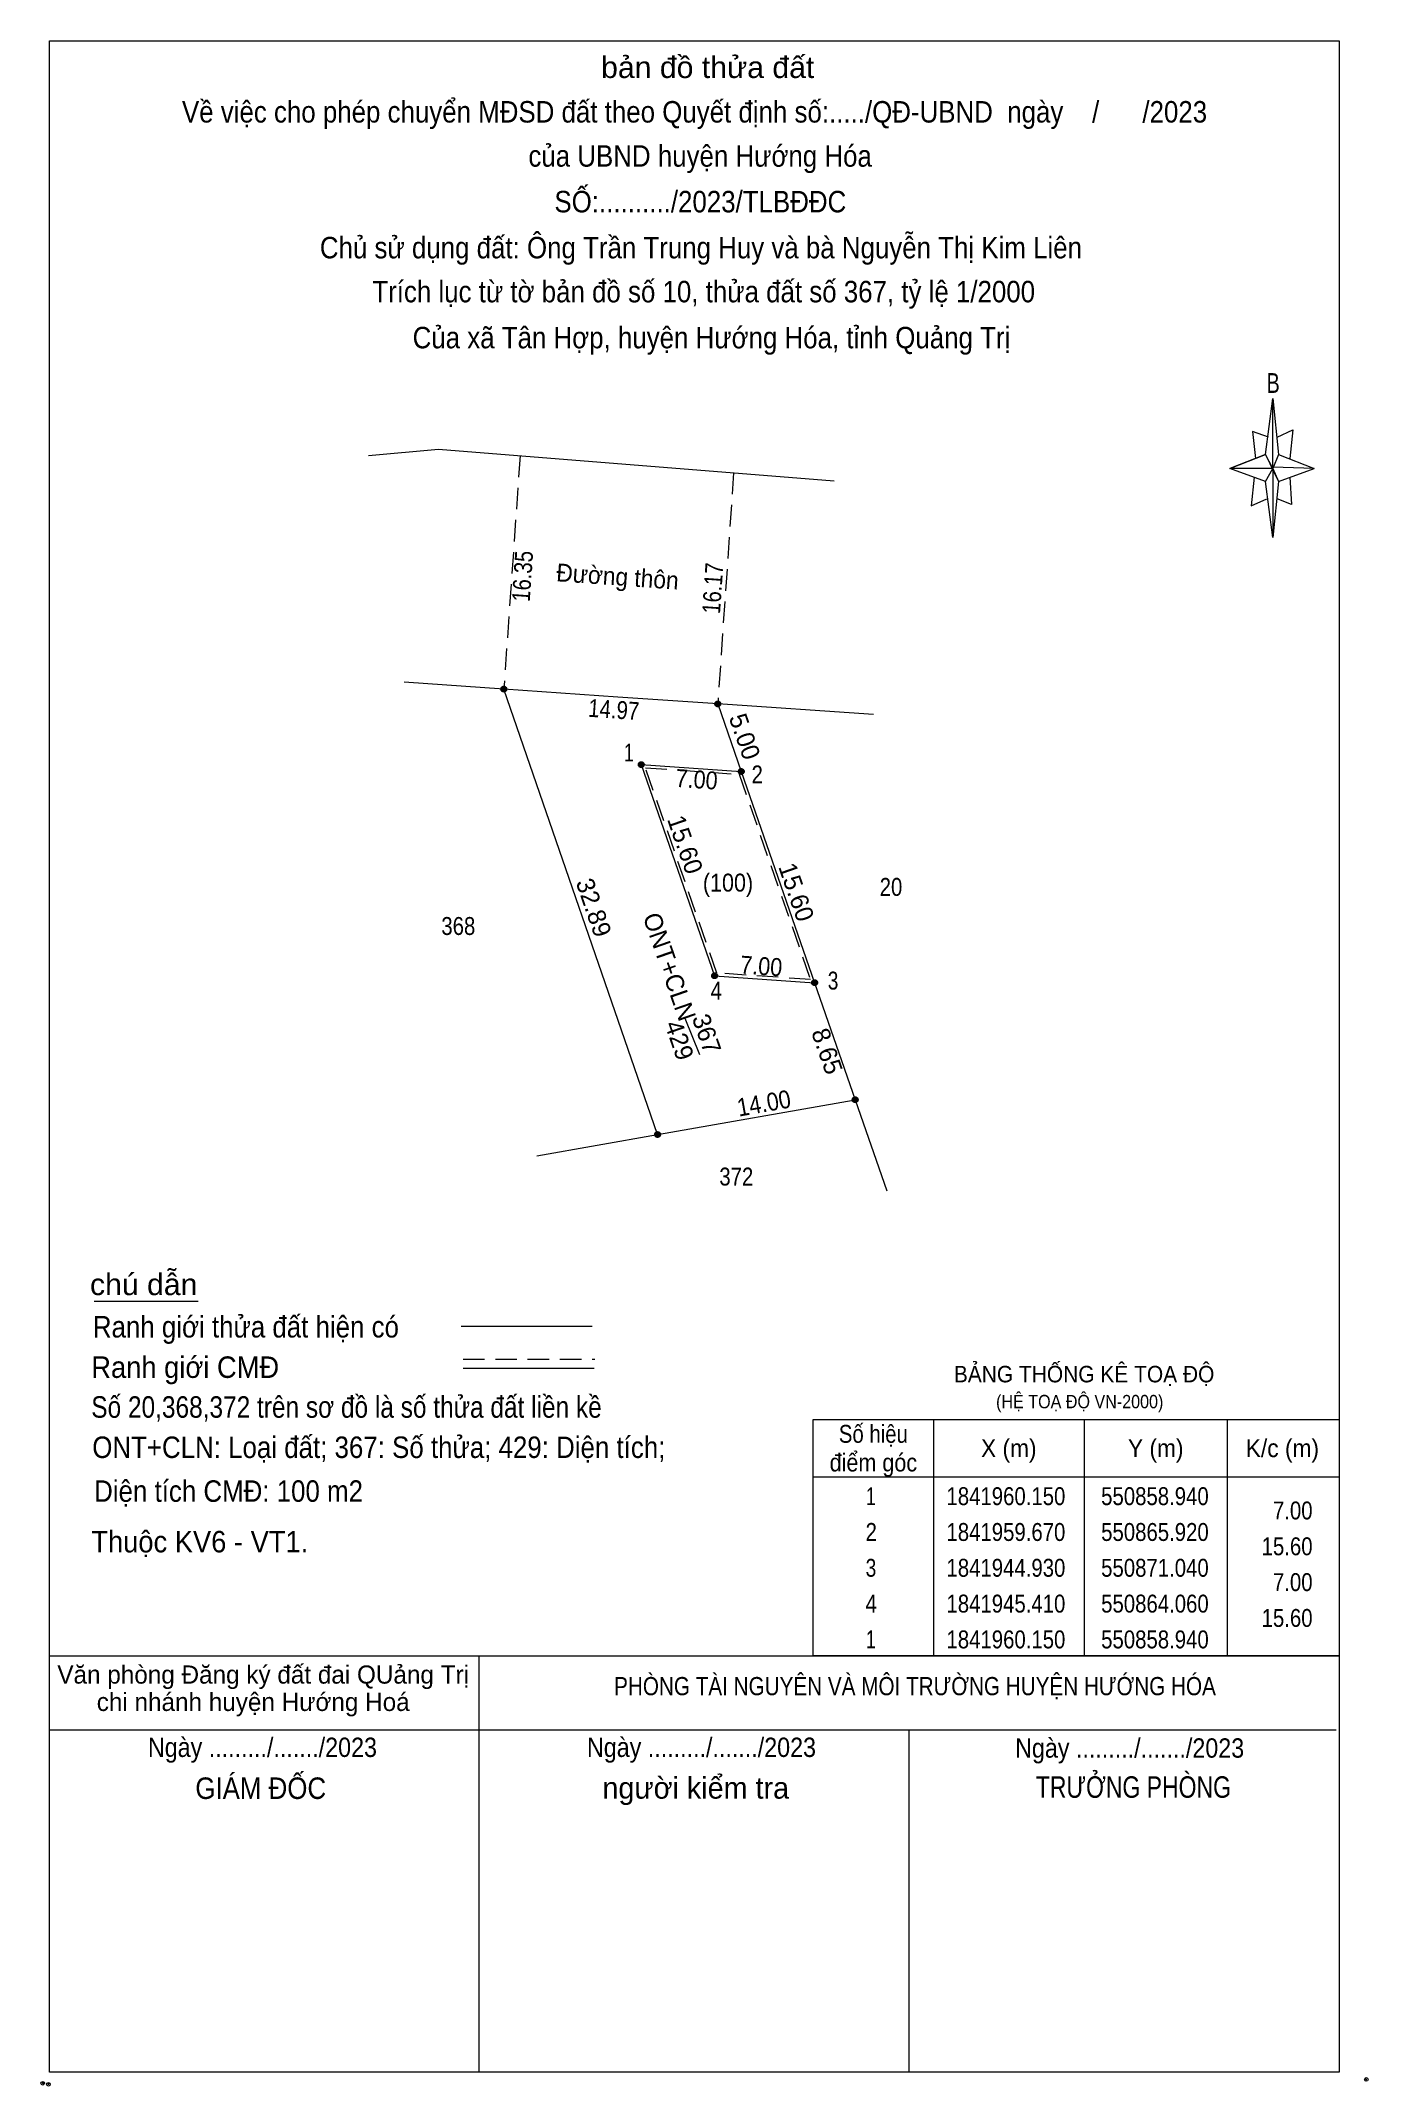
# Model space of a CAD drawing. Header units: metres. Extents: x 550817 to 550910, y 1841868 to 1842011.
import ezdxf
from ezdxf.enums import TextEntityAlignment as Align

# ---------------------------------------------------------------- set-up
doc = ezdxf.new("R2010")
doc.units = ezdxf.units.M
doc.header["$LTSCALE"] = 0.5
doc.header["$PDMODE"] = 32
doc.header["$PDSIZE"] = 0.25
doc.linetypes.add('MEDIUM_DASHED', pattern=[4.5, 3, -1.5])
for name, color, linetype, lineweight in [('1', 7, 'MEDIUM_DASHED', 13), ('15', 7, 'Continuous', 13), ('17', 7, 'Continuous', 13), ('22', 7, 'Continuous', 13), ('5', 7, 'Continuous', 13), ('6', 7, 'Continuous', 13), ('63', 7, 'MEDIUM_DASHED', 13)]:
    doc.layers.add(name, color=color, linetype=linetype, lineweight=lineweight)

msp = doc.modelspace()

# ---------------------------------------------------------------- hatches: boundary and pattern name
at = {"layer": '63'}
for points in [[(550849.55, 1841965.42, 1), (550849.15, 1841965.42, 1)], [(550864.48, 1841964.39, 1), (550864.08, 1841964.39, 1)], [(550859.14, 1841960.15, 1), (550858.74, 1841960.15, 1)], [(550866.12, 1841959.67, 1), (550865.72, 1841959.67, 1)], [(550864.26, 1841945.41, 1), (550863.86, 1841945.41, 1)], [(550871.24, 1841944.93, 1), (550870.84, 1841944.93, 1)], [(550874.07, 1841936.76, 1), (550873.67, 1841936.76, 1)], [(550860.28, 1841934.33, 1), (550859.88, 1841934.33, 1)]]:
    msp.add_hatch(color=256, dxfattribs=at).paths.add_polyline_path(points)

# ---------------------------------------------------------------- linework, layer by layer
at = {"layer": '1'}
msp.add_lwpolyline([(550859.23, 1841959.93), (550865.77, 1841959.48), (550870.75, 1841945.15), (550864.21, 1841945.6)], close=True, dxfattribs=at)
at = {"layer": '15'}
for p, q in [((550839.91, 1841981.74), (550844.79, 1841982.18)), ((550844.79, 1841982.18), (550872.4, 1841979.95)), ((550849.35, 1841965.42), (550842.39, 1841965.9)), ((550875.14, 1841963.64), (550864.28, 1841964.39)), ((550860.08, 1841934.33), (550873.87, 1841936.76)), ((550851.66, 1841932.85), (550860.08, 1841934.33))]:
    msp.add_line(p, q, dxfattribs=at)
msp.add_lwpolyline([(550864.28, 1841964.39), (550857.3, 1841964.87), (550849.35, 1841965.42)], dxfattribs=at)
at = {"layer": '17'}
msp.add_line((550820.77, 1841922.7), (550828.01, 1841922.7), dxfattribs=at)
at = {"layer": '22'}
for p, q in [((550860.08, 1841934.33), (550849.35, 1841965.42)), ((550864.28, 1841964.39), (550865.92, 1841959.67)), ((550858.94, 1841960.15), (550864.06, 1841945.41)), ((550864.06, 1841945.41), (550871.04, 1841944.93)), ((550873.87, 1841936.76), (550876.08, 1841930.39))]:
    msp.add_line(p, q, dxfattribs=at)
msp.add_lwpolyline([(550858.94, 1841960.15), (550865.92, 1841959.67), (550871.04, 1841944.93), (550873.87, 1841936.76)], dxfattribs=at)
at = {"layer": '5'}
for p, q in [((550902.51, 1841981.81), (550903.01, 1841985.71)), ((550903.41, 1841981.81), (550905.91, 1841980.81)), ((550902.51, 1841979.91), (550900.01, 1841980.81)), ((550903.41, 1841979.91), (550903.01, 1841976.01)), ((550904.21, 1841980.21), (550904.31, 1841978.31)), ((550904.31, 1841978.31), (550903.31, 1841978.71)), ((550847.64, 1841868.87), (550847.64, 1841897.93)), ((550817.64, 1841892.77), (550907.44, 1841892.77)), ((550817.64, 1841892.77), (550907.44, 1841892.77)), ((550817.64, 1841892.77), (550907.44, 1841892.77)), ((550877.64, 1841868.87), (550877.64, 1841892.77))]:
    msp.add_line(p, q, dxfattribs=at)
for points in [[(550817.64, 1842010.67), (550907.64, 1842010.67), (550907.64, 1841868.87), (550817.64, 1841868.87)], [(550903.01, 1841985.71), (550903.41, 1841981.81), (550903.01, 1841980.81)], [(550903.01, 1841980.81), (550900.01, 1841980.81), (550902.51, 1841981.81), (550903.41, 1841979.91), (550905.91, 1841980.81), (550903.01, 1841980.91)], [(550903.01, 1841980.81), (550903.01, 1841976.01), (550902.51, 1841979.91)]]:
    msp.add_lwpolyline(points, close=True, dxfattribs=at)
for points in [[(550902.71, 1841983.01), (550901.61, 1841983.41), (550901.81, 1841981.51)], [(550903.31, 1841983.01), (550904.41, 1841983.51), (550904.21, 1841981.51)], [(550903.01, 1841980.81), (550902.51, 1841981.81), (550900.01, 1841980.81)], [(550901.71, 1841980.21), (550901.51, 1841978.21), (550902.61, 1841978.71)], [(550903.01, 1841980.81), (550903.41, 1841979.91), (550905.91, 1841980.81)], [(550907.64, 1841868.87), (550817.64, 1841868.87), (550817.64, 1841892.77)]]:
    msp.add_lwpolyline(points, dxfattribs=at)
for p in [(550817.17, 1841868.1), (550817.57, 1841868.03)]:
    msp.add_point(p, dxfattribs=at)
at = {"layer": '6'}
for p, q in [((550846.37, 1841920.96), (550855.51, 1841920.96)), ((550846.51, 1841918.03), (550855.65, 1841918.03)), ((550817.64, 1841897.93), (550907.64, 1841897.93))]:
    msp.add_line(p, q, dxfattribs=at)
at = {"layer": '6', "linetype": 'MEDIUM_DASHED'}
msp.add_line((550846.51, 1841918.65), (550855.71, 1841918.65), dxfattribs=at)
at = {"layer": '6'}
msp.add_point((550909.54, 1841868.37), dxfattribs=at)
at = {"layer": '63'}
for p, q in [((550850.49, 1841981.72), (550849.35, 1841965.42)), ((550865.39, 1841980.52), (550864.28, 1841964.39))]:
    msp.add_line(p, q, dxfattribs=at)
at = {"layer": '63', "linetype": 'Continuous'}
for p, q in [((550861.98, 1841942.46), (550863.01, 1841939.92)), ((550879.34, 1841914.43), (550879.34, 1841897.93)), ((550889.84, 1841914.43), (550889.84, 1841897.93)), ((550899.84, 1841914.43), (550899.84, 1841897.93)), ((550870.94, 1841910.43), (550907.64, 1841910.43))]:
    msp.add_line(p, q, dxfattribs=at)
msp.add_lwpolyline([(550870.94, 1841914.43), (550907.64, 1841914.43), (550907.64, 1841897.93), (550870.94, 1841897.93)], close=True, dxfattribs=at)
at = {"layer": '63'}
for centre in [(550849.35, 1841965.42), (550864.28, 1841964.39), (550858.94, 1841960.15), (550865.92, 1841959.67), (550864.06, 1841945.41), (550871.04, 1841944.93), (550873.87, 1841936.76), (550860.08, 1841934.33)]:
    msp.add_circle(centre, 0.2, dxfattribs=at)

# ---------------------------------------------------------------- texts
at = {"layer": '1'}
for s, height, width, p in [('(100)', 1.25, 0.9, (550864.995, 1841951.29)), ('BẢNG THỐNG KÊ TOẠ ĐỘ ', 1.15, 0.95, (550890.05, 1841917.03)), ('(HỆ TOẠ ĐỘ VN-2000)', 0.9335, 0.9, (550889.54, 1841915.22))]:
    msp.add_text(s, height=height, dxfattribs=dict(at, width=width)).set_placement(p, align=Align.CENTER)
at = {"layer": '5'}
for s, height, width, p in [('bản đồ thửa đất', 1.5, 1.05, (550863.58, 1842008.08)), ('Về việc cho phép chuyển MĐSD đất theo Quyết định số:...../QĐ-UBND  ngày    /      /2023', 1.5, 0.9, (550862.66, 1842004.97)), ('của UBND huyện Hướng Hóa', 1.5, 0.9, (550863.05, 1842001.89)), ('SỐ:........../2023/TLBĐĐC', 1.5, 0.9, (550863.065, 1841998.7)), ('Chủ sử dụng đất: Ông Trần Trung Huy và bà Nguyễn Thị Kim Liên', 1.5, 0.9, (550863.105, 1841995.49)), ('Trích lục từ tờ bản đồ số 10, thửa đất số 367, tỷ lệ 1/2000 ', 1.5, 0.9, (550863.55, 1841992.42)), ('Của xã Tân Hợp, huyện Hướng Hóa, tỉnh Quảng Trị', 1.5, 0.9, (550863.84, 1841989.21)), ('B', 1.378, 0.75, (550903.04, 1841986.1)), ('Ngày ........./......./2023', 1.35, 0.9, (550832.505, 1841890.88)), ('Ngày ........./......./2023', 1.35, 0.9, (550863.145, 1841890.88)), ('Ngày ........./......./2023', 1.35, 0.9, (550893.025, 1841890.83)), ('GIÁM ĐỐC', 1.5, 0.9, (550832.385, 1841887.95)), ('TRƯỞNG PHÒNG', 1.5, 0.8, (550893.285, 1841888.03))]:
    msp.add_text(s, height=height, dxfattribs=dict(at, width=width)).set_placement(p, align=Align.CENTER)
msp.add_text('người kiểm tra', height=1.5, dxfattribs=at).set_placement((550862.745, 1841887.97), align=Align.CENTER)
at = {"layer": '6'}
for s, width, p in [('chú dẫn', 1.05, (550820.47, 1841923.12)), ('Ranh giới thửa đất hiện có ', 0.9, (550820.67, 1841920.16)), ('Ranh giới CMĐ', 0.95, (550820.56, 1841917.34)), ('Số 20,368,372 trên sơ đồ là số thửa đất liền kề', 0.85, (550820.56, 1841914.56)), ('ONT+CLN: Loại đất; 367: Số thửa; 429: Diện tích;', 0.9, (550820.63, 1841911.75)), ('Diện tích CMĐ: 100 m2  ', 0.9, (550820.76, 1841908.69)), ('Thuộc KV6 - VT1.', 0.95, (550820.56, 1841905.16))]:
    msp.add_text(s, height=1.5, dxfattribs=dict(at, width=width)).set_placement(p)
for s, p in [(' Văn phòng Đăng ký đất đai QUảng Trị', (550832.32, 1841896)), ('chi nhánh huyện Hướng Hoá', (550831.86, 1841894.09))]:
    msp.add_text(s, height=1.267, dxfattribs=at).set_placement(p, align=Align.CENTER)
at = {"layer": '6', "width": 0.85}
msp.add_text('PHÒNG TÀI NGUYÊN VÀ MÔI TRƯỜNG HUYỆN HƯỚNG HÓA', height=1.27, dxfattribs=at).set_placement((550878.045, 1841895.19), align=Align.CENTER)
at = {"layer": '63'}
for s, rotation, width, p in [('16.35', 85.999, 0.85, (550851.2781, 1841973.2614)), ('Đường thôn', 356.049, 0.95, (550857.2469, 1841972.6595)), ('16.17', 86.063, 0.85, (550864.5561, 1841972.4221)), ('14.97', 356.053, 0.85, (550856.982, 1841963.3736)), ('7.00', 356.066, 0.9, (550862.7671, 1841958.5005)), ('7.00', 356.066, 0.9, (550867.2771, 1841945.4705)), ('14.00', 9.994, 0.9, (550867.6065, 1841935.9042))]:
    msp.add_text(s, height=1.25, rotation=rotation, dxfattribs=dict(at, width=width)).set_placement(p, align=Align.CENTER)
for s, rotation, p in [('5.00', 289.141, (550865.5711, 1841961.9099)), ('15.60', 289.155, (550861.4169, 1841954.3701)), ('15.60', 289.155, (550869.1769, 1841951.0501)), ('32.89', 289.041, (550855.0396, 1841949.9689)), ('ONT+CLN', 289.141, (550860.3177, 1841945.8399)), ('367', 289.141, (550862.9164, 1841941.1549)), ('429', 289.141, (550861.0116, 1841940.7099)), ('8.65', 289.141, (550871.3224, 1841939.9449))]:
    msp.add_text(s, height=1.25, rotation=rotation, dxfattribs=at).set_placement(p, align=Align.CENTER)
for s, width, p in [(' 1', 0.75, (550858.43, 1841960.37)), (' 2', 0.85, (550867.43, 1841958.84)), ('20', 0.85, (550877.16, 1841950.99)), ('368', 0.85, (550847.36, 1841948.26)), (' 3', 0.8, (550872.7, 1841944.45)), (' 4', 0.85, (550864.57, 1841943.75)), ('372', 0.85, (550866.76, 1841930.77)), ('7.00', 0.85, (550905.79, 1841907.46)), ('15.60', 0.85, (550905.79, 1841904.96)), ('7.00', 0.85, (550905.79, 1841902.46)), ('15.60', 0.85, (550905.79, 1841899.96))]:
    msp.add_text(s, height=1.25, dxfattribs=dict(at, width=width)).set_placement(p, align=Align.RIGHT)
for s, width, p in [('Số hiệu', 0.85, (550875.14, 1841912.81)), ('X (m)', 0.95, (550884.59, 1841911.81)), ('Y (m)', 0.95, (550894.845, 1841911.81)), ('K/c (m)', 0.95, (550903.685, 1841911.81)), ('điểm góc', 0.9, (550875.14, 1841910.81)), (' 1', 0.75, (550874.79, 1841908.46)), ('1841960.150', 0.85, (550884.39, 1841908.46)), ('550858.940', 0.85, (550894.79, 1841908.46)), (' 2', 0.85, (550874.795, 1841905.96)), ('1841959.670', 0.85, (550884.39, 1841905.96)), ('550865.920', 0.85, (550894.79, 1841905.96)), (' 3', 0.8, (550874.785, 1841903.46)), ('1841944.930', 0.85, (550884.39, 1841903.46)), ('550871.040', 0.85, (550894.79, 1841903.46)), (' 4', 0.85, (550874.79, 1841900.96)), ('1841945.410', 0.85, (550884.39, 1841900.96)), ('550864.060', 0.85, (550894.79, 1841900.96)), (' 1', 0.75, (550874.79, 1841898.46)), ('1841960.150', 0.85, (550884.39, 1841898.46)), ('550858.940', 0.85, (550894.79, 1841898.46))]:
    msp.add_text(s, height=1.25, dxfattribs=dict(at, width=width)).set_placement(p, align=Align.CENTER)

doc.saveas('drawing.dxf')
